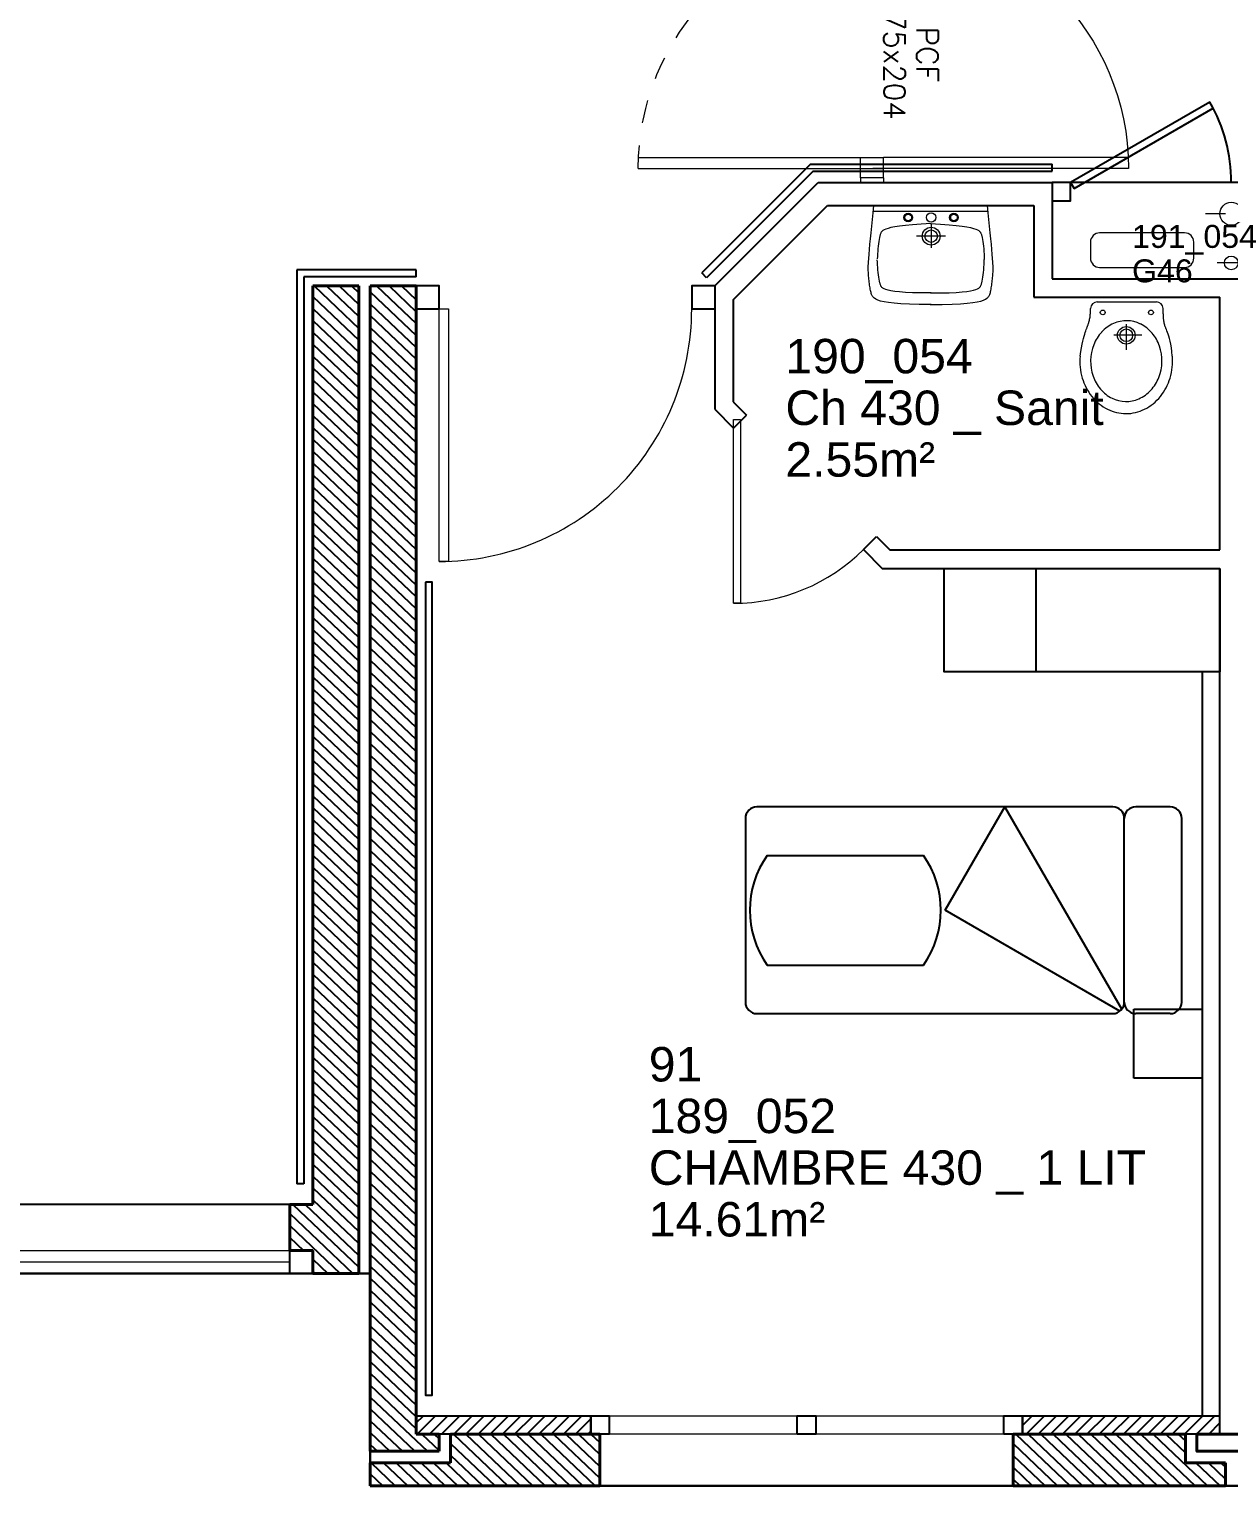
# Model space of a CAD drawing. Header units: metres. Extents: x -8 to 211, y -5 to 116.
# Drawn here: x 185.77 to 190.99, y 48.7 to 55.14 of the extents above; entities that cross this region are included whole.
import ezdxf
from ezdxf.enums import TextEntityAlignment as Align

# ---------------------------------------------------------------- set-up
doc = ezdxf.new("R2010")
doc.units = ezdxf.units.M
doc.header["$LTSCALE"] = 0.6
doc.header["$MEASUREMENT"] = 0
doc.linetypes.add('CACHÉ', pattern=[0.25, 0.125, -0.125])
doc.linetypes.add('CONTINU', pattern=[0])
doc.layers.get('0').update_dxf_attribs({"linetype": 'CONTINUOUS'})
for name, color, linetype in [('009 main courante', 181, 'CONTINUOUS'), ('400 Lits', 150, 'CONTINUOUS'), ('A_AGENC', 204, 'CONTINUOUS'), ('A_EQMP', 142, 'CONTINUOUS'), ('A_Etiqu_Gaine', 8, 'CONTINUOUS'), ('A_Etiqu_Gaine_ancien', 8, 'CONTINUOUS'), ('A_Etiqu_Gaine_code', 8, 'CONTINUOUS'), ('A_Etiqu_Local', 8, 'CONTINUOUS'), ('A_Etiqu_Local_ancien', 8, 'CONTINUOUS'), ('A_HACH_CLOIS', 7, 'CONTINU'), ('A_HACH_STRUC', 7, 'CONTINUOUS'), ('A_MUR_CLOIS', 8, 'CONTINU'), ('A_MURS_ALÈG', 7, 'CONTINU')]:
    doc.layers.add(name, color=color, linetype=linetype)
for name, color, linetype, lineweight in [('A_CHASS', 4, 'CONTINU', 0), ('A_MURS_CLOI', 7, 'CONTINU', 20), ('A_MURS_STRU', 7, 'CONTINU', 40), ('A_PORT', 8, 'CONTINUOUS', 0), ('A_PORTE', 8, 'CONTINU', 0), ('A_SANI', 5, 'CONTINU', 0), ('CONTOUR', 54, 'CONTINUOUS', 30)]:
    doc.layers.add(name, color=color, linetype=linetype, lineweight=lineweight)
doc.styles.add('Attribut', font='arial.ttf')
doc.styles.add('ROMANS8', font='romans8', dxfattribs={"height": 10})

# ---------------------------------------------------------------- blocks, each defined once
blk = doc.blocks.new('A_Etiqu_Local')
at = {"style": 'Attribut', "flags": 1}
for tag, p in [('CODE_HOPITAL', (-0.4463, 1.632)), ('CODE_SITE', (-0.4463, 1.407)), ('CODE_BATIMENT', (-0.4463, 1.182)), ('CODE_SECTEUR', (-0.4463, 0.957)), ('CODE_ETAGE', (-0.4463, 0.732)), ('NOM_NORMALISE', (-0.4463, -0.843)), ('SECTEUR_ACTIVITE', (-0.4463, -1.068)), ('SOUS_SECTEUR_ACTIVITE', (-0.4463, -1.293)), ('VOLUME', (-0.4463, -1.518)), ('SERVICE', (-0.4463, -1.743)), ('CODE_UG', (-0.4463, -1.968)), ('CODE_UA', (-0.4463, -2.193)), ('CODE_POLE', (-0.4463, -2.418)), ('OCCUPANT_EXTERNE', (-0.4463, -2.643)), ('DISPONIBILITE', (-0.4463, -2.868)), ('ACCES_HANDICAPES', (-0.4463, -3.093)), ('NATURE_SOL', (-0.4463, -3.318)), ('RISQUE_LABORATOIRE', (-0.4463, -3.543)), ('AMIANTE', (-0.4463, -3.768))]:
    blk.add_attdef(tag, p, '', height=0.15, dxfattribs=at)
at = {"layer": 'A_Etiqu_Local', "style": 'Attribut'}
for tag, p in [('CODE_PIECE', (-0.4463, 0.282)), ('NOM_USAGE', (-0.4463, 0.057)), ('SURFACE', (-0.4463, -0.168))]:
    blk.add_attdef(tag, p, '', height=0.15, dxfattribs=at)
at = {"layer": 'A_Etiqu_Local_ancien', "style": 'Attribut'}
blk.add_attdef('CODE_PIECE_ANCIEN', (-0.4463, 0.507), '', height=0.15, dxfattribs=at)
blk = doc.blocks.new('A_Etiqu_Gaine')
at = {"style": 'Attribut', "flags": 1}
for tag, p in [('CODE_HOPITAL', (-0.4323, 0.8651)), ('CODE_SITE', (-0.4323, 0.7151)), ('CODE_BATIMENT', (-0.4323, 0.5651)), ('CODE_SECTEUR', (-0.4323, 0.4151)), ('CODE_ETAGE', (-0.4323, 0.2651)), ('NOM_NORMALISE', (-0.4323, -0.3349)), ('SECTEUR_ACTIVITE', (-0.4323, -0.4849)), ('SOUS_SECTEUR_ACTIVITE', (-0.4323, -0.6349)), ('SURFACE', (-0.4323, -0.7849)), ('CODE_UG', (-0.4323, -0.9349)), ('CODE_POLE', (-0.4323, -1.0849)), ('AMIANTE', (-0.4323, -1.2349))]:
    blk.add_attdef(tag, p, '', height=0.1, dxfattribs=at)
at = {"layer": 'A_Etiqu_Gaine', "style": 'Attribut'}
blk.add_attdef('NOM_USAGE', (-0.4323, -0.1849), '', height=0.1, dxfattribs=at)
at = {"layer": 'A_Etiqu_Gaine_ancien', "style": 'Attribut'}
blk.add_attdef('CODE_PIECE_ANCIEN', (-0.4323, 0.1151), '', height=0.1, dxfattribs=at)
at = {"layer": 'A_Etiqu_Gaine_code', "style": 'Attribut'}
blk.add_attdef('CODE_PIECE', (-0.4323, -0.0349), '', height=0.1, dxfattribs=at)
blk = doc.blocks.new('-P175bt10')
at = {"layer": 'A_PORT', "linetype": 'Continuous'}
for p, q in [((0.0408, 1.1675), (0.0408, 0.1)), ((0.0875, 1.1665), (0.0875, 0.1)), ((1.6625, 0.699), (1.6625, 0.1)), ((1.7092, 0.7008), (1.7092, 0.1)), ((0, 0.1), (0, 0)), ((0, 0.1), (0.0408, 0.1)), ((0.0408, 0.1), (0.0875, 0.1)), ((0.0408, 0.1), (0.0408, 0.0533)), ((0.0408, -0.9675), (0.0408, 0.1)), ((0.0875, -0.9665), (0.0875, 0.1)), ((1.6625, 0.1), (1.7092, 0.1)), ((1.6625, -0.499), (1.6625, 0.1)), ((1.7092, 0.1), (1.7092, 0.0533)), ((1.75, 0.1), (1.7092, 0.1)), ((1.7092, -0.5008), (1.7092, 0.1)), ((1.75, 0.1), (1.75, 0))]:
    blk.add_line(p, q, dxfattribs=at)
at = {"layer": 'A_PORT'}
for p, q in [((0, 0), (0.0875, 0)), ((1.75, 0), (1.6625, 0))]:
    blk.add_line(p, q, dxfattribs=at)
at = {"layer": 'A_PORT', "linetype": 'Continuous'}
for centre, radius, start, end in [((0.0408, 0.1), 1.0675, 0, 90), ((1.7092, 0.1), 0.6008, 90, 180)]:
    blk.add_arc(centre, radius, start, end, dxfattribs=at)
at = {"layer": 'A_PORT', "linetype": 'CACHÉ'}
for centre, radius, start, end in [((0.0408, 0.1), 1.0675, 270, 0), ((1.7092, 0.1), 0.6008, 180, 270)]:
    blk.add_arc(centre, radius, start, end, dxfattribs=at)
at = {"layer": 'A_PORT', "linetype": 'Continuous', "style": 'ROMANS8'}
for tag, p in [('PCF', (0.5371, 0.2448)), ('175X204', (0.5272, 0.1021))]:
    blk.add_attdef(tag, text='', height=0.0933, dxfattribs=at).set_placement(p, align=Align.CENTER)

msp = doc.modelspace()

# ---------------------------------------------------------------- hatches: boundary and pattern name
at = {"layer": 'A_HACH_CLOIS'}
h = msp.add_hatch(dxfattribs=at)
h.set_pattern_fill('ANSI31', color=8, scale=0.3, style=0)
h.set_pattern_definition([(45, (152.699533, 115.665665), (-0.026516504, 0.026516504), [])])
h.paths.add_polyline_path([(188.2098, 49.1014), (187.4499, 49.1014), (187.4499, 49.0214), (188.2098, 49.0214)])
h.paths.add_polyline_path([(190.9499, 49.1014), (190.0898, 49.1014), (190.0898, 49.0214), (190.9499, 49.0214)])
at = {"layer": 'A_HACH_STRUC', "linetype": 'Continuous'}
h = msp.add_hatch(dxfattribs=at)
h.set_pattern_fill('ANSI31', color=8, scale=0.3, angle=-88.5553, style=0)
h.set_pattern_definition([(316.4447, (186.899882, 48.9464), (0.02583954, 0.0271766), [])])
h.paths.add_polyline_path([(187.4499, 54.0209), (187.2499, 54.0209), (187.2499, 53.9459), (187.2499, 48.9464), (187.5499, 48.9464), (187.5499, 49.0214), (187.4499, 49.0214), (187.4499, 49.1014)])
h.paths.add_polyline_path([(187.1999, 53.9459), (187.1999, 54.0209), (186.9999, 54.0209), (186.9999, 50.0211), (186.8999, 50.0211), (186.8999, 49.821), (186.9999, 49.821), (186.9999, 49.7211), (187.1999, 49.7211)])
h = msp.add_hatch(dxfattribs=at)
h.set_pattern_fill('ANSI31', color=8, scale=0.3, angle=-88.5553, style=0)
h.set_pattern_definition([(316.4447, (187.24988, 48.7964), (0.02583954, 0.0271766), [])])
h.paths.add_polyline_path([(188.2498, 49.0214), (187.5999, 49.0214), (187.5999, 48.8964), (187.2499, 48.8964), (187.2499, 48.7964), (188.2498, 48.7964)])
h.paths.add_polyline_path([(190.7998, 49.0214), (190.0898, 49.0214), (190.0499, 49.0214), (190.0499, 48.7964), (190.9748, 48.7964), (190.9748, 48.8964), (190.7998, 48.8964)])

# ---------------------------------------------------------------- linework, layer by layer
at = {"layer": '009 main courante', "color": 8, "linetype": 'Continuous'}
for p, q in [((189.1667, 54.5509), (188.6933, 54.0775)), ((189.1667, 54.5509), (190.2201, 54.5509)), ((190.2201, 54.5209), (190.2201, 54.5509)), ((189.1792, 54.5209), (188.7145, 54.0563)), ((189.1792, 54.5209), (190.2201, 54.5209)), ((186.9299, 54.0909), (186.9299, 50.1111)), ((187.4499, 54.0909), (186.9299, 54.0909)), ((187.4499, 54.0609), (187.4499, 54.0909)), ((186.9599, 54.0609), (186.9599, 50.1111)), ((187.4499, 54.0609), (186.9599, 54.0609)), ((188.7145, 54.0563), (188.6933, 54.0775)), ((186.9599, 50.1111), (186.9299, 50.1111))]:
    msp.add_line(p, q, dxfattribs=at)
msp.add_lwpolyline([(187.4899, 52.7311), (187.4899, 49.1914), (187.5199, 49.1914), (187.5199, 52.7311)], close=True, dxfattribs=at)
at = {"layer": '400 Lits', "color": 8, "linetype": 'Continuous'}
for p, q in [((190.484, 51.7523), (188.9337, 51.7523)), ((189.7543, 51.3023), (190.0141, 51.7523)), ((190.5229, 50.8712), (190.0141, 51.7523)), ((190.7337, 51.7523), (190.5837, 51.7523)), ((188.8837, 51.7023), (188.8837, 50.9023)), ((190.5337, 50.9023), (190.5337, 51.7023)), ((190.5338, 50.9023), (190.5337, 51.7023)), ((190.5337, 50.9023), (190.5337, 51.7023)), ((190.7837, 50.9023), (190.7837, 51.7023)), ((188.9782, 51.5409), (189.6598, 51.5409)), ((190.5149, 50.8632), (189.7543, 51.3023)), ((188.9782, 51.0638), (189.6598, 51.0638)), ((188.9337, 50.8523), (190.484, 50.8523)), ((190.7337, 50.8523), (190.5837, 50.8523))]:
    msp.add_line(p, q, dxfattribs=at)
for centre, radius, start, end in [((188.9337, 51.7023), 0.05, 89.99938, 179.99947), ((190.4837, 51.7023), 0.05, 0.00225, 90.00233), ((190.5837, 51.7023), 0.05, 89.99824, 179.99832), ((190.7337, 51.7023), 0.05, 0.00225, 90.00233), ((189.319, 51.3023), 0.416, 145.00777, 214.99254), ((189.319, 51.3023), 0.416, 325.00791, 34.99193), ((188.9337, 50.9023), 0.05, 180.00168, 270.00176), ((190.4837, 50.9023), 0.05, 269.99948, 359.99937), ((190.5837, 50.9023), 0.05, 180.00063, 270.00052), ((190.7337, 50.9023), 0.05, 269.99948, 359.99937)]:
    msp.add_arc(centre, radius, start, end, dxfattribs=at)
at = {"layer": 'A_AGENC', "color": 8, "linetype": 'Continuous'}
msp.add_line((191.7799, 54.4709), (190.2199, 54.4709), dxfattribs=at)
msp.add_lwpolyline([(190.3149, 54.4449), (190.9211, 54.7949), (190.9061, 54.8209), (190.2999, 54.4709)], close=True, dxfattribs=at)
msp.add_lwpolyline([(190.2199, 54.4709), (190.2199, 54.3909), (190.2999, 54.3909), (190.2999, 54.4709)], dxfattribs=at)
msp.add_arc((190.2999, 54.4709), 0.7, 359.99998, 29.99998, dxfattribs=at)
at = {"layer": 'A_CHASS', "color": 8, "linetype": 'Continuous'}
for p, q in [((185.4999, 49.821), (186.8999, 49.821)), ((185.4999, 49.771), (186.8999, 49.771)), ((185.4999, 49.7211), (186.9999, 49.721)), ((188.2898, 49.1014), (190.0098, 49.1014)), ((190.0098, 49.0214), (188.2898, 49.0214))]:
    msp.add_line(p, q, dxfattribs=at)
at = {"layer": 'A_EQMP', "color": 8, "linetype": 'Continuous'}
for p, q in [((190.1497, 52.3409), (190.1497, 52.7909)), ((190.8748, 49.1014), (190.8748, 52.3409)), ((190.5748, 50.5711), (190.5748, 50.8711)), ((190.5748, 50.8711), (190.8749, 50.8711)), ((190.8748, 50.5711), (190.5748, 50.5711))]:
    msp.add_line(p, q, dxfattribs=at)
msp.add_lwpolyline([(190.9497, 52.7909), (190.9497, 52.3409), (189.7497, 52.3409), (189.7497, 52.7909)], close=True, dxfattribs=at)
at = {"layer": 'A_MUR_CLOIS', "color": 8, "linetype": 'Continuous'}
for p, q in [((188.7499, 54.0209), (189.1999, 54.4709)), ((189.1999, 54.4709), (190.2199, 54.4709)), ((190.2199, 54.4709), (190.2199, 54.0514)), ((188.8299, 53.9595), (189.2413, 54.3709)), ((189.2413, 54.3709), (190.1399, 54.3709)), ((190.1399, 54.3709), (190.1399, 53.9714)), ((190.2199, 54.0514), (191.7799, 54.0514)), ((188.7499, 54.0209), (188.7499, 53.4834)), ((190.1399, 53.9714), (190.9499, 53.9714)), ((190.9499, 52.8709), (190.9499, 53.9714)), ((188.8299, 53.9595), (188.8299, 53.5166)), ((188.8299, 53.5166), (188.8886, 53.4578)), ((188.7499, 53.4834), (188.832, 53.4013)), ((188.832, 53.4013), (188.8886, 53.4578)), ((189.3977, 52.8731), (189.4543, 52.9297)), ((189.4543, 52.9297), (189.513, 52.8709)), ((189.3977, 52.8731), (189.4799, 52.7909)), ((189.513, 52.8709), (190.9499, 52.8709)), ((189.4799, 52.7909), (190.9499, 52.7909)), ((190.9499, 49.0214), (190.9499, 52.7909))]:
    msp.add_line(p, q, dxfattribs=at)
for points in [[(187.4499, 54.0209), (187.4499, 53.9209), (187.5499, 53.9209), (187.5499, 54.0209)], [(186.9999, 49.7211), (186.8999, 49.7211), (186.8999, 49.821), (186.9999, 49.821)], [(187.4499, 49.0214), (187.4499, 49.1014), (188.2099, 49.1014), (188.2099, 49.0214)], [(188.2098, 49.0214), (188.2098, 49.1014), (188.2898, 49.1014), (188.2898, 49.0214)], [(189.1098, 49.0214), (189.1098, 49.1014), (189.1898, 49.1014), (189.1898, 49.0214)], [(190.0098, 49.0214), (190.0098, 49.1014), (190.0898, 49.1014), (190.0898, 49.0214)]]:
    msp.add_lwpolyline(points, close=True, dxfattribs=at)
for points in [[(188.7499, 54.0209), (188.6499, 54.0209), (188.6499, 53.9209), (188.7499, 53.9209)], [(190.9499, 49.0214), (190.0898, 49.0214), (190.0898, 49.1014), (190.9499, 49.1014)]]:
    msp.add_lwpolyline(points, dxfattribs=at)
at = {"layer": 'A_MURS_ALÈG', "color": 8, "ltscale": 200}
for p, q in [((186.8999, 50.0211), (185.4999, 50.0211)), ((188.2498, 48.7964), (190.0499, 48.7964))]:
    msp.add_line(p, q, dxfattribs=at)
at = {"layer": 'A_MURS_CLOI', "color": 8}
for p, q in [((189.3846, 54.4918), (189.3846, 54.4709)), ((189.4846, 54.4918), (189.4846, 54.4709))]:
    msp.add_line(p, q, dxfattribs=at)
at = {"layer": 'A_MURS_STRU', "color": 8, "linetype": 'Continuous'}
for p, q in [((186.9999, 54.0209), (187.1999, 54.0209)), ((186.9999, 54.0209), (186.9999, 50.0211)), ((187.1999, 54.0209), (187.1999, 49.7211)), ((187.4499, 54.0209), (187.2499, 54.0209)), ((187.2499, 54.0209), (187.2499, 48.9464)), ((187.4499, 54.0209), (187.4499, 49.0214)), ((186.8999, 50.0211), (186.8999, 49.821)), ((186.9999, 50.0211), (186.8999, 50.0211)), ((186.9999, 49.821), (186.8999, 49.821)), ((186.9999, 49.821), (186.9999, 49.7211)), ((187.1999, 49.7211), (186.9999, 49.7211)), ((187.4499, 49.0214), (187.5499, 49.0214)), ((187.5499, 49.0214), (187.5499, 48.9464)), ((187.5999, 48.8964), (187.5999, 49.0214)), ((187.5999, 49.0214), (188.2498, 49.0214)), ((188.2498, 48.7964), (188.2498, 49.0214)), ((190.7998, 49.0214), (190.0499, 49.0214)), ((190.0499, 48.7964), (190.0499, 49.0214)), ((190.7998, 48.8964), (190.7998, 49.0214)), ((187.5499, 48.9464), (187.2499, 48.9464)), ((187.2499, 48.8964), (187.5999, 48.8964)), ((187.2499, 48.7964), (187.2499, 48.8964)), ((190.9748, 48.8964), (190.7998, 48.8964)), ((190.9748, 48.7964), (190.9748, 48.8964)), ((187.2499, 48.7964), (188.2498, 48.7964)), ((190.9748, 48.7964), (190.0499, 48.7964))]:
    msp.add_line(p, q, dxfattribs=at)
msp.add_lwpolyline([(191.1498, 49.0214), (190.8498, 49.0214), (190.8498, 48.9464), (191.1498, 48.9464), (191.1498, 49.0214)], dxfattribs=at)
at = {"layer": 'A_PORTE', "color": 8, "linetype": 'Continuous'}
for p, q in [((187.5499, 52.8209), (187.5499, 53.9209)), ((187.5499, 53.9209), (187.5911, 53.9209)), ((187.5911, 53.9209), (187.5911, 52.8209)), ((188.832, 52.6388), (188.832, 53.4388)), ((188.832, 53.4388), (188.862, 53.4388)), ((188.862, 53.4388), (188.862, 52.6388)), ((187.5911, 52.8209), (187.5499, 52.8209)), ((188.862, 52.6388), (188.832, 52.6388))]:
    msp.add_line(p, q, dxfattribs=at)
for centre, radius, end in [((187.5499, 53.9209), 1.1, 0.00005), ((188.832, 53.4388), 0.8, 315.00002)]:
    msp.add_arc(centre, radius, 270, end, dxfattribs=at)
at = {"layer": 'A_SANI', "color": 8, "linetype": 'Continuous'}
for p, q in [((189.4398, 54.3395), (189.4429, 54.3709)), ((189.4429, 54.3709), (189.9382, 54.3709)), ((189.4429, 54.346), (189.9382, 54.346)), ((189.9413, 54.3395), (189.9382, 54.3709)), ((189.4339, 54.2802), (189.4368, 54.3092)), ((189.4368, 54.3092), (189.4398, 54.3395)), ((189.5805, 54.2833), (189.5549, 54.2804)), ((189.6116, 54.2862), (189.5805, 54.2833)), ((189.6488, 54.2891), (189.6116, 54.2862)), ((189.6928, 54.2921), (189.6488, 54.2891)), ((189.6894, 54.2921), (189.7334, 54.2891)), ((189.6926, 54.2884), (189.6926, 54.1863)), ((189.7334, 54.2891), (189.7706, 54.2862)), ((189.7706, 54.2862), (189.8017, 54.2833)), ((189.8017, 54.2833), (189.8274, 54.2804)), ((189.9444, 54.3092), (189.9413, 54.3395)), ((189.9473, 54.2802), (189.9444, 54.3092)), ((190.9747, 54.3347), (190.8869, 54.3347)), ((189.4261, 54.202), (189.4285, 54.2264)), ((189.4285, 54.2264), (189.4311, 54.2525)), ((189.4311, 54.2525), (189.4339, 54.2802)), ((189.4662, 54.2231), (189.4647, 54.2139)), ((189.4678, 54.2315), (189.4662, 54.2231)), ((189.4694, 54.2388), (189.4678, 54.2315)), ((189.4702, 54.242), (189.4694, 54.2388)), ((189.471, 54.2449), (189.4702, 54.242)), ((189.4719, 54.2476), (189.471, 54.2449)), ((189.4729, 54.2501), (189.4719, 54.2476)), ((189.474, 54.2524), (189.4729, 54.2501)), ((189.4753, 54.2545), (189.474, 54.2524)), ((189.4768, 54.2565), (189.4753, 54.2545)), ((189.4785, 54.2583), (189.4768, 54.2565)), ((189.4804, 54.2601), (189.4785, 54.2583)), ((189.4826, 54.2618), (189.4804, 54.2601)), ((189.488, 54.2651), (189.4826, 54.2618)), ((189.4952, 54.2683), (189.488, 54.2651)), ((189.5049, 54.2714), (189.4952, 54.2683)), ((189.5177, 54.2745), (189.5049, 54.2714)), ((189.5341, 54.2774), (189.5177, 54.2745)), ((189.5549, 54.2804), (189.5341, 54.2774)), ((189.7558, 54.2374), (189.6293, 54.2374)), ((189.8274, 54.2804), (189.8481, 54.2774)), ((189.8481, 54.2774), (189.8645, 54.2745)), ((189.8645, 54.2745), (189.8773, 54.2714)), ((189.8773, 54.2714), (189.887, 54.2683)), ((189.887, 54.2683), (189.8942, 54.2651)), ((189.8942, 54.2651), (189.8996, 54.2618)), ((189.8996, 54.2618), (189.9018, 54.2601)), ((189.9018, 54.2601), (189.9038, 54.2583)), ((189.9038, 54.2583), (189.9054, 54.2565)), ((189.9054, 54.2565), (189.9069, 54.2545)), ((189.9069, 54.2545), (189.9082, 54.2524)), ((189.9082, 54.2524), (189.9093, 54.2501)), ((189.9093, 54.2501), (189.9103, 54.2476)), ((189.9103, 54.2476), (189.9112, 54.2449)), ((189.9112, 54.2449), (189.912, 54.242)), ((189.912, 54.242), (189.9129, 54.2388)), ((189.9129, 54.2388), (189.9144, 54.2315)), ((189.9144, 54.2315), (189.916, 54.2231)), ((189.916, 54.2231), (189.9175, 54.2138)), ((189.9501, 54.2525), (189.9473, 54.2802)), ((189.9527, 54.2264), (189.9501, 54.2525)), ((189.955, 54.202), (189.9527, 54.2264)), ((190.7964, 54.2514), (190.4264, 54.2514)), ((189.4208, 54.1401), (189.4222, 54.1586)), ((189.4222, 54.1586), (189.424, 54.1793)), ((189.424, 54.1793), (189.4261, 54.202)), ((189.459, 54.1603), (189.4584, 54.1493)), ((189.4599, 54.1714), (189.459, 54.1603)), ((189.4609, 54.1825), (189.4599, 54.1714)), ((189.462, 54.1934), (189.4609, 54.1825)), ((189.4633, 54.2039), (189.462, 54.1934)), ((189.4647, 54.2139), (189.4633, 54.2039)), ((189.9175, 54.2138), (189.9189, 54.2038)), ((189.9189, 54.2038), (189.9202, 54.1932)), ((189.9202, 54.1932), (189.9214, 54.1821)), ((189.9214, 54.1821), (189.9224, 54.1707)), ((189.9224, 54.1707), (189.9232, 54.1592)), ((189.9232, 54.1592), (189.9238, 54.1477)), ((189.9572, 54.1793), (189.955, 54.202)), ((189.959, 54.1586), (189.9572, 54.1793)), ((189.9604, 54.1401), (189.959, 54.1586)), ((190.3864, 54.2114), (190.3864, 54.1414)), ((190.8364, 54.1414), (190.8364, 54.2114)), ((189.4188, 54.0972), (189.4189, 54.1032)), ((189.4188, 54.0914), (189.4188, 54.0972)), ((189.4189, 54.0857), (189.4188, 54.0914)), ((189.4189, 54.1032), (189.419, 54.1096)), ((189.419, 54.1096), (189.4193, 54.1164)), ((189.4193, 54.1164), (189.4197, 54.1237)), ((189.4197, 54.1237), (189.4208, 54.1401)), ((189.4584, 54.1493), (189.4581, 54.1385)), ((189.4584, 54.1234), (189.4581, 54.1342)), ((189.459, 54.1124), (189.4584, 54.1234)), ((189.4599, 54.1012), (189.459, 54.1124)), ((189.4609, 54.0901), (189.4599, 54.1012)), ((189.462, 54.0792), (189.4609, 54.0901)), ((189.9202, 54.0795), (189.9214, 54.0906)), ((189.9214, 54.0906), (189.9224, 54.1019)), ((189.9224, 54.1019), (189.9232, 54.1135)), ((189.9232, 54.1135), (189.9238, 54.125)), ((189.9238, 54.1477), (189.9242, 54.1363)), ((189.9238, 54.125), (189.9242, 54.1363)), ((189.9615, 54.1237), (189.9604, 54.1401)), ((189.9619, 54.1164), (189.9615, 54.1237)), ((189.9621, 54.1096), (189.9619, 54.1164)), ((189.9623, 54.1032), (189.9621, 54.1096)), ((189.9622, 54.0857), (189.9623, 54.0914)), ((189.9624, 54.0972), (189.9623, 54.1032)), ((189.9623, 54.0914), (189.9624, 54.0972)), ((190.4264, 54.1014), (190.7964, 54.1014)), ((191.0613, 54.1209), (190.9383, 54.1209)), ((189.4192, 54.0801), (189.4189, 54.0857)), ((189.4195, 54.0745), (189.4192, 54.0801)), ((189.4198, 54.0688), (189.4195, 54.0745)), ((189.4203, 54.0629), (189.4198, 54.0688)), ((189.4208, 54.0567), (189.4203, 54.0629)), ((189.4215, 54.0503), (189.4208, 54.0567)), ((189.4222, 54.0438), (189.4215, 54.0503)), ((189.4229, 54.0372), (189.4222, 54.0438)), ((189.4237, 54.0307), (189.4229, 54.0372)), ((189.4246, 54.0242), (189.4237, 54.0307)), ((189.4255, 54.0179), (189.4246, 54.0242)), ((189.4633, 54.0687), (189.462, 54.0792)), ((189.4647, 54.0588), (189.4633, 54.0687)), ((189.4662, 54.0495), (189.4647, 54.0588)), ((189.4678, 54.0412), (189.4662, 54.0495)), ((189.4694, 54.0339), (189.4678, 54.0412)), ((189.4702, 54.0307), (189.4694, 54.0339)), ((189.471, 54.0277), (189.4702, 54.0307)), ((189.4719, 54.025), (189.471, 54.0277)), ((189.4729, 54.0225), (189.4719, 54.025)), ((189.9093, 54.0225), (189.9103, 54.025)), ((189.9103, 54.025), (189.9112, 54.0277)), ((189.9112, 54.0277), (189.912, 54.0307)), ((189.912, 54.0307), (189.9129, 54.0339)), ((189.9129, 54.0339), (189.9144, 54.0412)), ((189.9144, 54.0412), (189.916, 54.0496)), ((189.916, 54.0496), (189.9175, 54.0588)), ((189.9175, 54.0588), (189.9189, 54.0689)), ((189.9189, 54.0689), (189.9202, 54.0795)), ((189.9557, 54.0179), (189.9566, 54.0242)), ((189.9566, 54.0242), (189.9574, 54.0307)), ((189.9574, 54.0307), (189.9583, 54.0372)), ((189.9583, 54.0372), (189.959, 54.0438)), ((189.959, 54.0438), (189.9597, 54.0503)), ((189.9597, 54.0503), (189.9603, 54.0567)), ((189.9603, 54.0567), (189.9609, 54.0629)), ((189.9609, 54.0629), (189.9613, 54.0688)), ((189.9613, 54.0688), (189.9617, 54.0745)), ((189.9617, 54.0745), (189.962, 54.0801)), ((189.962, 54.0801), (189.9622, 54.0857)), ((189.4265, 54.0119), (189.4255, 54.0179)), ((189.4275, 54.0062), (189.4265, 54.0119)), ((189.4285, 54.0009), (189.4275, 54.0062)), ((189.4296, 53.996), (189.4285, 54.0009)), ((189.4307, 53.9916), (189.4296, 53.996)), ((189.4319, 53.9875), (189.4307, 53.9916)), ((189.4333, 53.9839), (189.4319, 53.9875)), ((189.4347, 53.9805), (189.4333, 53.9839)), ((189.4364, 53.9774), (189.4347, 53.9805)), ((189.4383, 53.9746), (189.4364, 53.9774)), ((189.4405, 53.9719), (189.4383, 53.9746)), ((189.4429, 53.9694), (189.4405, 53.9719)), ((189.4456, 53.967), (189.4429, 53.9694)), ((189.4522, 53.9625), (189.4456, 53.967)), ((189.461, 53.9583), (189.4522, 53.9625)), ((189.474, 54.0203), (189.4729, 54.0225)), ((189.4753, 54.0181), (189.474, 54.0203)), ((189.4768, 54.0162), (189.4753, 54.0181)), ((189.4785, 54.0143), (189.4768, 54.0162)), ((189.4804, 54.0125), (189.4785, 54.0143)), ((189.4826, 54.0108), (189.4804, 54.0125)), ((189.488, 54.0075), (189.4826, 54.0108)), ((189.4952, 54.0044), (189.488, 54.0075)), ((189.5049, 54.0015), (189.4952, 54.0044)), ((189.5177, 53.9988), (189.5049, 54.0015)), ((189.5341, 53.9964), (189.5177, 53.9988)), ((189.5549, 53.9943), (189.5341, 53.9964)), ((189.5805, 53.9926), (189.5549, 53.9943)), ((189.6116, 53.9913), (189.5805, 53.9926)), ((189.6488, 53.9904), (189.6116, 53.9913)), ((189.6928, 53.9901), (189.6488, 53.9904)), ((189.6894, 53.9901), (189.7334, 53.9904)), ((189.7334, 53.9904), (189.7706, 53.9913)), ((189.7706, 53.9913), (189.8017, 53.9926)), ((189.8017, 53.9926), (189.8274, 53.9943)), ((189.8274, 53.9943), (189.8481, 53.9964)), ((189.8481, 53.9964), (189.8645, 53.9988)), ((189.8645, 53.9988), (189.8773, 54.0015)), ((189.8773, 54.0015), (189.887, 54.0044)), ((189.887, 54.0044), (189.8942, 54.0075)), ((189.8942, 54.0075), (189.8996, 54.0108)), ((189.8996, 54.0108), (189.9018, 54.0125)), ((189.9018, 54.0125), (189.9038, 54.0143)), ((189.9038, 54.0143), (189.9054, 54.0162)), ((189.9054, 54.0162), (189.9069, 54.0181)), ((189.9069, 54.0181), (189.9082, 54.0203)), ((189.9082, 54.0203), (189.9093, 54.0225)), ((189.9202, 53.9583), (189.9289, 53.9625)), ((189.9289, 53.9625), (189.9355, 53.967)), ((189.9355, 53.967), (189.9383, 53.9694)), ((189.9383, 53.9694), (189.9407, 53.9719)), ((189.9407, 53.9719), (189.9428, 53.9746)), ((189.9428, 53.9746), (189.9447, 53.9774)), ((189.9447, 53.9774), (189.9464, 53.9805)), ((189.9464, 53.9805), (189.9479, 53.9839)), ((189.9479, 53.9839), (189.9493, 53.9875)), ((189.9493, 53.9875), (189.9505, 53.9916)), ((189.9505, 53.9916), (189.9516, 53.996)), ((189.9516, 53.996), (189.9527, 54.0009)), ((189.9527, 54.0009), (189.9537, 54.0062)), ((189.9537, 54.0062), (189.9547, 54.0119)), ((189.9547, 54.0119), (189.9557, 54.0179)), ((189.4725, 53.9545), (189.461, 53.9583)), ((189.4875, 53.951), (189.4725, 53.9545)), ((189.5069, 53.9479), (189.4875, 53.951)), ((189.5312, 53.9452), (189.5069, 53.9479)), ((189.5612, 53.943), (189.5312, 53.9452)), ((189.5976, 53.9412), (189.5612, 53.943)), ((189.6411, 53.94), (189.5976, 53.9412)), ((189.6926, 53.9392), (189.6411, 53.94)), ((189.6886, 53.9392), (189.74, 53.94)), ((189.74, 53.94), (189.7836, 53.9412)), ((189.7836, 53.9412), (189.82, 53.943)), ((189.82, 53.943), (189.85, 53.9452)), ((189.85, 53.9452), (189.8743, 53.9479)), ((189.8743, 53.9479), (189.8936, 53.951)), ((189.8936, 53.951), (189.9087, 53.9545)), ((189.9087, 53.9545), (189.9202, 53.9583)), ((190.3855, 53.8926), (190.3858, 53.8969)), ((190.3858, 53.8969), (190.386, 53.9012)), ((190.386, 53.9012), (190.3861, 53.9056)), ((190.3861, 53.9056), (190.3862, 53.91)), ((190.3862, 53.9194), (190.3863, 53.9225)), ((190.3862, 53.9146), (190.3862, 53.9194)), ((190.3862, 53.91), (190.3862, 53.9146)), ((190.4163, 53.9514), (190.6735, 53.9514)), ((190.7036, 53.9194), (190.7034, 53.9225)), ((190.7036, 53.9146), (190.7036, 53.9194)), ((190.7036, 53.91), (190.7036, 53.9146)), ((190.7036, 53.9056), (190.7036, 53.91)), ((190.7037, 53.9012), (190.7036, 53.9056)), ((190.7038, 53.8969), (190.7037, 53.9012)), ((190.7039, 53.8926), (190.7038, 53.8969)), ((190.3662, 53.8251), (190.3683, 53.8308)), ((190.3683, 53.8308), (190.3692, 53.8334)), ((190.3692, 53.8334), (190.3701, 53.8359)), ((190.3701, 53.8359), (190.371, 53.8382)), ((190.371, 53.8382), (190.3718, 53.8405)), ((190.3718, 53.8405), (190.3727, 53.8426)), ((190.3727, 53.8426), (190.3734, 53.8447)), ((190.3734, 53.8447), (190.3742, 53.8467)), ((190.3742, 53.8467), (190.3749, 53.8488)), ((190.3749, 53.8488), (190.3757, 53.8508)), ((190.3757, 53.8508), (190.3764, 53.8529)), ((190.3764, 53.8529), (190.3771, 53.8551)), ((190.3771, 53.8551), (190.3779, 53.8572)), ((190.3779, 53.8572), (190.3786, 53.8594)), ((190.3786, 53.8594), (190.3793, 53.8617)), ((190.3793, 53.8617), (190.38, 53.864)), ((190.38, 53.864), (190.3806, 53.8662)), ((190.3806, 53.8662), (190.3813, 53.8685)), ((190.3813, 53.8685), (190.3819, 53.8708)), ((190.3819, 53.8708), (190.3824, 53.8731)), ((190.3824, 53.8731), (190.3829, 53.8753)), ((190.3829, 53.8753), (190.3838, 53.8798)), ((190.3838, 53.8798), (190.3845, 53.8841)), ((190.3845, 53.8841), (190.3851, 53.8884)), ((190.3851, 53.8884), (190.3855, 53.8926)), ((190.5424, 53.8544), (190.5424, 53.7421)), ((190.7041, 53.8884), (190.7039, 53.8926)), ((190.7044, 53.8841), (190.7041, 53.8884)), ((190.7047, 53.8798), (190.7044, 53.8841)), ((190.7052, 53.8753), (190.7047, 53.8798)), ((190.7054, 53.8731), (190.7052, 53.8753)), ((190.7057, 53.8708), (190.7054, 53.8731)), ((190.706, 53.8685), (190.7057, 53.8708)), ((190.7064, 53.8662), (190.706, 53.8685)), ((190.7067, 53.864), (190.7064, 53.8662)), ((190.7071, 53.8617), (190.7067, 53.864)), ((190.7076, 53.8594), (190.7071, 53.8617)), ((190.708, 53.8572), (190.7076, 53.8594)), ((190.7085, 53.8551), (190.708, 53.8572)), ((190.7091, 53.8529), (190.7085, 53.8551)), ((190.7096, 53.8508), (190.7091, 53.8529)), ((190.7102, 53.8488), (190.7096, 53.8508)), ((190.7109, 53.8467), (190.7102, 53.8488)), ((190.7116, 53.8447), (190.7109, 53.8467)), ((190.7124, 53.8426), (190.7116, 53.8447)), ((190.7132, 53.8405), (190.7124, 53.8426)), ((190.7141, 53.8382), (190.7132, 53.8405)), ((190.715, 53.8359), (190.7141, 53.8382)), ((190.716, 53.8334), (190.715, 53.8359)), ((190.7171, 53.8308), (190.716, 53.8334)), ((190.7196, 53.8251), (190.7171, 53.8308)), ((190.3481, 53.7518), (190.3509, 53.767)), ((190.3509, 53.767), (190.3537, 53.7803)), ((190.3537, 53.7803), (190.3565, 53.792)), ((190.3565, 53.792), (190.3591, 53.8021)), ((190.3591, 53.8021), (190.3616, 53.8109)), ((190.3616, 53.8109), (190.364, 53.8185)), ((190.364, 53.8185), (190.3662, 53.8251)), ((190.6108, 53.8056), (190.4887, 53.8056)), ((190.7222, 53.8185), (190.7196, 53.8251)), ((190.7251, 53.8109), (190.7222, 53.8185)), ((190.728, 53.8021), (190.7251, 53.8109)), ((190.7309, 53.792), (190.728, 53.8021)), ((190.7337, 53.7803), (190.7309, 53.792)), ((190.7364, 53.767), (190.7337, 53.7803)), ((190.7388, 53.7518), (190.7364, 53.767)), ((190.3422, 53.7153), (190.3452, 53.7346)), ((190.3452, 53.7346), (190.3481, 53.7518)), ((190.7409, 53.7346), (190.7388, 53.7518)), ((190.7426, 53.7153), (190.7409, 53.7346))]:
    msp.add_line(p, q, dxfattribs=at)
for centre, radius in [((190.9998, 54.3347), 0.05), ((189.5931, 54.3189), 0.0189), ((189.5931, 54.3189), 0.0144), ((189.6926, 54.3189), 0.0204), ((189.792, 54.3189), 0.0189), ((189.792, 54.3189), 0.0144), ((189.6926, 54.2374), 0.0387), ((189.6926, 54.2374), 0.0274), ((190.9998, 54.1209), 0.03), ((190.4399, 53.9053), 0.0105), ((190.6499, 53.9053), 0.0105), ((190.5424, 53.8056), 0.0383), ((190.5424, 53.8056), 0.0276)]:
    msp.add_circle(centre, radius, dxfattribs=at)
for centre, radius, start, end in [((190.4264, 54.2114), 0.04, 89.99996, 180.00004), ((190.7964, 54.2114), 0.04, 0.00067, 90.00076), ((190.4264, 54.1414), 0.04, 180.00067, 270.00076), ((190.7964, 54.1414), 0.04, 270.00067, 0.00076), ((190.4163, 53.9214), 0.03, 90, 177.81649), ((190.6735, 53.9214), 0.03, 2.18352, 90), ((190.5515, 53.7128), 0.1581, 113.93805, 137.36027), ((190.5432, 53.7314), 0.1377, 63.69025, 113.96131), ((190.5342, 53.7132), 0.1581, 40.26863, 63.69085), ((190.5648, 53.7006), 0.1761, 137.36056, 158.7182), ((190.5204, 53.7015), 0.1761, 18.90989, 40.26754), ((190.6001, 53.6921), 0.2596, 175.01907, 196.22016), ((190.5858, 53.6924), 0.1986, 158.7184, 198.93095), ((190.4991, 53.6942), 0.1986, 338.71824, 18.89699), ((190.4844, 53.6944), 0.26, 343.30015, 4.46284), ((190.5736, 53.6843), 0.232, 196.22047, 218.6625), ((190.5644, 53.6851), 0.1761, 198.90989, 220.26754), ((190.5201, 53.686), 0.1761, 317.36103, 338.71867), ((190.5084, 53.6871), 0.2348, 321.02184, 343.30087), ((190.554, 53.6686), 0.2069, 218.66238, 243.37704), ((190.5507, 53.6735), 0.1581, 220.26793, 243.69014), ((190.5416, 53.6552), 0.1377, 243.69025, 293.92735), ((190.5334, 53.6738), 0.1581, 293.93805, 317.36027), ((190.5279, 53.6714), 0.2098, 296.51856, 321.02116), ((190.5414, 53.6435), 0.1787, 243.37703, 270.00001), ((190.5414, 53.6443), 0.1796, 269.99975, 296.51826)]:
    msp.add_arc(centre, radius, start, end, dxfattribs=at)
at = {"layer": 'CONTOUR', "color": 8}
for points in [[(198.1162, 48.7964), (187.2499, 48.7964), (187.2499, 49.7211), (185.3999, 49.7211), (185.3999, 45.2712), (167.2002, 45.2712), (167.2002, 46.1716)], [(198.1162, 48.7968), (187.2499, 48.7968)]]:
    msp.add_lwpolyline(points, dxfattribs=at)

# ---------------------------------------------------------------- block references
at = {"layer": 'A_Etiqu_Gaine', "color": 8}
msp.add_blockref('A_Etiqu_Gaine', (190.9999, 54.2212), dxfattribs=at).add_auto_attribs({'CODE_PIECE': '191_054', 'NOM_USAGE': 'G46'})
at = {"layer": 'A_Etiqu_Local', "color": 8}
ref = msp.add_blockref('A_Etiqu_Local', (189.5041, 53.3582), dxfattribs=at)
ref.add_attrib('CODE_PIECE', '190_054', (189.0578, 53.6401), dxfattribs={"height": 0.15, "style": 'Attribut'})
ref.add_attrib('NOM_USAGE', 'Ch 430 _ Sanit', (189.0578, 53.4151), dxfattribs={"height": 0.15, "style": 'Attribut'})
ref.add_attrib('SURFACE', '2.55m²', (189.0578, 53.1901), dxfattribs={"height": 0.15, "style": 'Attribut'})
ref = msp.add_blockref('A_Etiqu_Local', (188.9091, 50.0499), dxfattribs=at)
ref.add_attrib('CODE_PIECE', '189_052', (188.4628, 50.3318), dxfattribs={"height": 0.15, "style": 'Attribut'})
ref.add_attrib('CODE_PIECE_ANCIEN', '91', (188.4628, 50.5568), dxfattribs={"layer": 'A_Etiqu_Local_ancien', "height": 0.15, "style": 'Attribut'})
ref.add_attrib('NOM_USAGE', 'CHAMBRE 430 _ 1 LIT', (188.4628, 50.1068), dxfattribs={"height": 0.15, "style": 'Attribut'})
ref.add_attrib('SURFACE', '14.61m²', (188.4628, 49.8818), dxfattribs={"height": 0.15, "style": 'Attribut'})
at = {"layer": 'A_PORT', "color": 8}
ref = msp.add_blockref('-P175bt10', (189.3846, 54.4918), dxfattribs=dict(at, xscale=-1, rotation=270))
ref.add_attrib('175X204', '175x204', dxfattribs={"linetype": 'Continuous', "height": 0.09333, "rotation": 270, "style": 'ROMANS8'}).set_placement((189.4868, 55.019), align=Align.CENTER)
ref.add_attrib('PCF', 'PCF', dxfattribs={"linetype": 'Continuous', "height": 0.09333, "rotation": 270, "style": 'ROMANS8'}).set_placement((189.6295, 55.0289), align=Align.CENTER)

doc.saveas('drawing.dxf')
